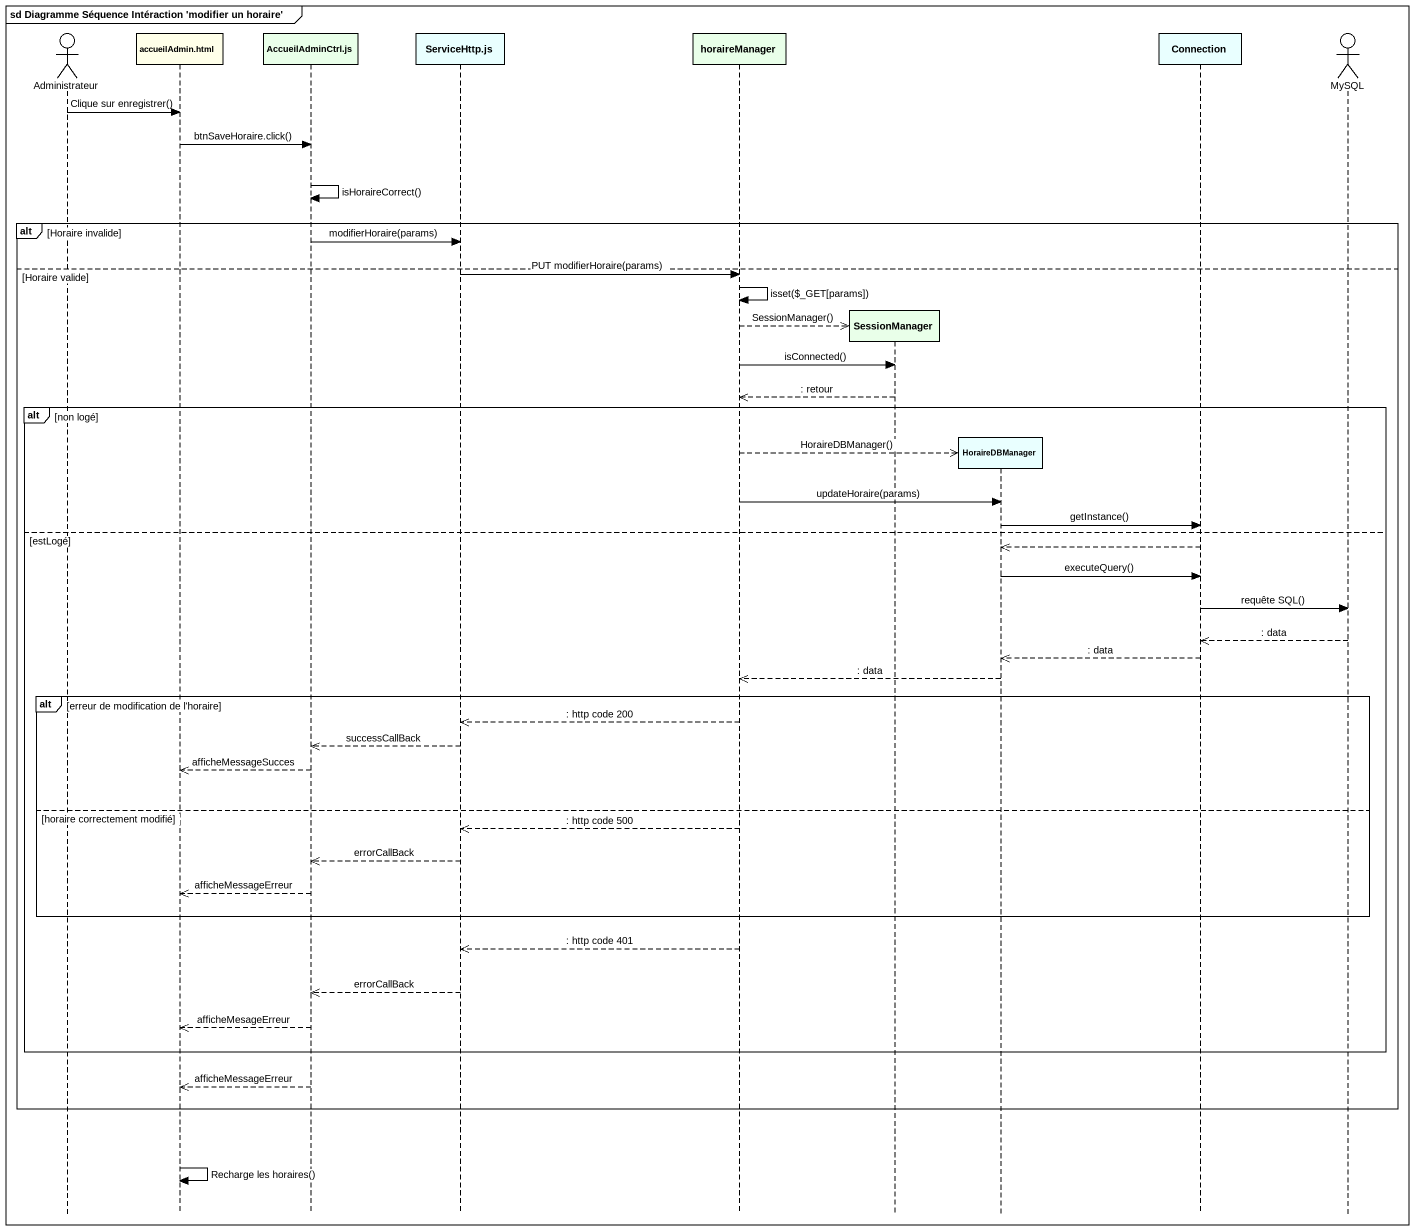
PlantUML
@startuml
mainframe sd Diagramme Séquence Intéraction 'modifier un horaire'
hide footbox
actor Administrateur
participant "accueilAdmin.html" as accueilAdmin_html #FFFFE9
participant "AccueilAdminCtrl.js" as AccueilAdminCtrl_js #E9FFE9
participant "ServiceHttp.js" as ServiceHttp_js #E9FFFF
participant horaireManager #E9FFE9
participant SessionManager #E9FFE9
participant HoraireDBManager #E9FFFF
participant Connection #E9FFFF
actor MySQL

Administrateur -> accueilAdmin_html : Clique sur enregistrer()
accueilAdmin_html -> AccueilAdminCtrl_js : btnSaveHoraire.click()
AccueilAdminCtrl_js -> AccueilAdminCtrl_js : isHoraireCorrect()
alt Horaire invalide
  AccueilAdminCtrl_js -> ServiceHttp_js : modifierHoraire(params)
else Horaire valide
  ServiceHttp_js -> horaireManager : PUT modifierHoraire(params)
  horaireManager -> horaireManager : isset(~$_GET[params])
  horaireManager -->> SessionManager ** : SessionManager()
  horaireManager -> SessionManager : isConnected()
  SessionManager -->> horaireManager : : retour
  alt non logé
    horaireManager -->> HoraireDBManager ** : HoraireDBManager()
    horaireManager -> HoraireDBManager : updateHoraire(params)
    HoraireDBManager -> Connection : getInstance()
  else estLogé
    Connection -->> HoraireDBManager
    HoraireDBManager -> Connection : executeQuery()
    Connection -> MySQL : requête SQL()
    MySQL -->> Connection : : data
    Connection -->> HoraireDBManager : : data
    HoraireDBManager -->> horaireManager : : data
    alt erreur de modification de l'horaire
      horaireManager -->> ServiceHttp_js : : http code 200
      ServiceHttp_js -->> AccueilAdminCtrl_js : successCallBack
      AccueilAdminCtrl_js -->> accueilAdmin_html : afficheMessageSucces
    else horaire correctement modifié
      horaireManager -->> ServiceHttp_js : : http code 500
      ServiceHttp_js -->> AccueilAdminCtrl_js : errorCallBack
      AccueilAdminCtrl_js -->> accueilAdmin_html : afficheMessageErreur
    end
    horaireManager -->> ServiceHttp_js : : http code 401
    ServiceHttp_js -->> AccueilAdminCtrl_js : errorCallBack
    AccueilAdminCtrl_js -->> accueilAdmin_html : afficheMesageErreur
  end
  AccueilAdminCtrl_js -->> accueilAdmin_html : afficheMessageErreur
end
accueilAdmin_html -> accueilAdmin_html : Recharge les horaires()
@enduml
